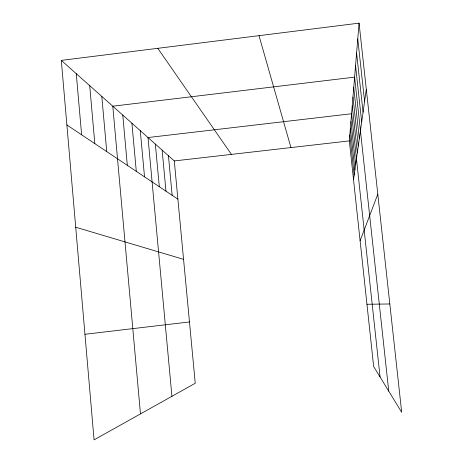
<?xml version="1.0" encoding="UTF-8"?>
<svg xmlns="http://www.w3.org/2000/svg" width="463" height="463" viewBox="0 0 463 463"><rect width="100%" height="100%" fill="white"/><g stroke="black" fill="none" stroke-linecap="round" stroke-linejoin="round"><path stroke-width="0.69" d="M359.062 23.15L401.693 412.307L373.664 366.522L349.339 140.891L359.062 23.15L61.307 60.381L94.07 439.85L195.253 383.271L174.285 160.933L61.307 60.381M353.518 179.661L366.314 89.33M360.104 240.743L377.802 194.176M84.955 334.274L189.471 321.947M174.285 160.933L349.339 140.891M366.951 304.272L389.829 303.971M75.712 227.223L183.568 259.344M66.88 124.964L177.89 199.148M157.779 48.32L231.436 154.393M259.002 35.663L290.949 147.575M357.76 38.909L364.601 101.449M356.597 53.002L363.067 112.272M355.549 65.671L361.684 122.001M388.758 391.177L354.606 77.13L112.787 106.201L140.474 413.905M353.744 87.536L359.311 138.778M352.962 97.039L358.275 146.065M352.239 105.738L357.332 152.732M380.065 376.98L351.579 113.742L148.004 137.546L171.929 396.316M350.954 121.341L355.636 164.689M350.369 128.355L354.878 170.06M349.837 134.855L354.172 175.037M168.428 155.724L172.149 195.311M162.131 150.122L165.974 191.184M155.348 144.08L159.313 186.734M140.283 130.676L144.531 176.854M131.903 123.216L136.301 171.356M122.77 115.09L127.331 165.36M101.814 96.437L106.733 151.598M89.706 85.661L94.828 143.64M76.279 73.71L81.621 134.814"/></g></svg>
